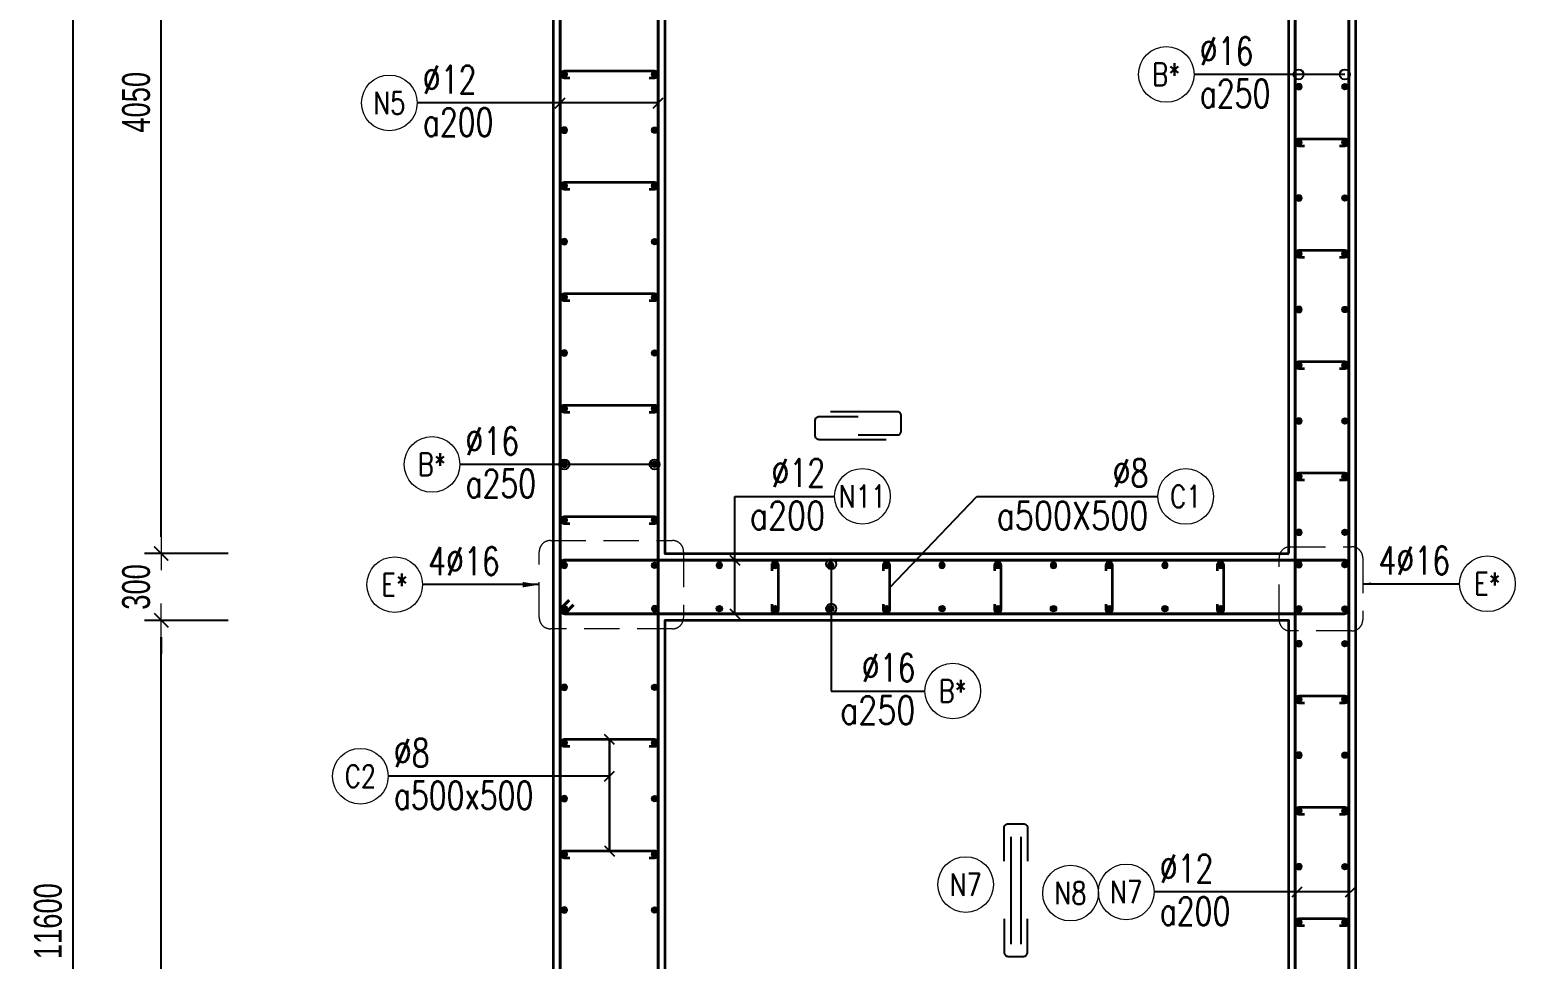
# Model space of a CAD drawing. Header units: millimetres. Extents: x 988833 to 1318015, y -9365 to 47591.
# Drawn here: x 1087331 to 1094000, y 39039 to 43210 of the extents above; entities that cross this region are included whole.
import ezdxf
from ezdxf.enums import TextEntityAlignment as Align

# ---------------------------------------------------------------- set-up
doc = ezdxf.new("R2010")
doc.units = ezdxf.units.MM
doc.header["$MEASUREMENT"] = 0
doc.linetypes.add('HIDDEN', pattern=[9.525, 6.35, -3.175])
doc.linetypes.add('HIDDEN2', pattern=[4.7625, 3.175, -1.5875])
doc.layers.get('0').update_dxf_attribs({"lineweight": 20})
doc.layers.get('Defpoints').update_dxf_attribs({"color": 151, "lineweight": 9})
for name, color, linetype in [('Hidden', 9, 'HIDDEN'), ('Leader', 6, 'Continuous'), ('Ligature', 1, 'Continuous')]:
    doc.layers.add(name, color=color, linetype=linetype)
for name, color, linetype, lineweight in [('KC-LEADER', 153, 'Continuous', 18), ('KC-THEP', 6, 'Continuous', 40), ('NDC_S_DIM', 1, 'Continuous', 15), ('NDC_S_HIDDEN', 8, 'HIDDEN2', 13), ('NDC_S_LEADER', 1, 'Continuous', 15), ('NDC_S_REBAR', 4, 'Continuous', 35), ('NDC_S_STIRRUP', 4, 'Continuous', 40), ('NDC_S_VN TEXT', 7, 'Continuous', 20), ('NDC_S_WALL', 6, 'Continuous', 35)]:
    doc.layers.add(name, color=color, linetype=linetype, lineweight=lineweight)
doc.styles.add('NDC_DIM', font='', dxfattribs={"width": 0.75})
doc.styles.add('NDC_EN TXT', font='romans.shx', dxfattribs={"width": 0.8})
doc.styles.get('NDC_DIM').set_extended_font_data('Dotum')
doc.dimstyles.new('NDC_dim_25', dxfattribs={"dimscale": 25, "dimtxt": 2.5, "dimasz": 1.5, "dimexe": 1.5, "dimexo": 2.5, "dimgap": 1, "dimtad": 1, "dimdec": 0, "dimzin": 0, "dimdsep": 46, "dimtxsty": 'NDC_DIM', "dimblk": 'DIMMARK', "dimcen": 0.09, "dimdle": 1.2, "dimclrd": 1, "dimclre": 1, "dimclrt": 3, "dimadec": 0, "dimazin": 0, "dimtfac": 1, "dimtdec": 0, "dimtix": 1, "dimtofl": 0, "dimtmove": 0, "dimatfit": 3, "dimfxl": 6, "dimfxlon": 1, "dimtolj": 1, "dimtzin": 0, "dimarcsym": 0})
doc.dimstyles.new('NDC_dim_30', dxfattribs={"dimscale": 30, "dimtxt": 2.5, "dimasz": 1.5, "dimexe": 1.5, "dimexo": 2.5, "dimgap": 1, "dimtad": 1, "dimdec": 0, "dimzin": 0, "dimdsep": 46, "dimtxsty": 'NDC_DIM', "dimblk": 'DIMMARK', "dimcen": 0.09, "dimdle": 1.2, "dimclrd": 1, "dimclre": 1, "dimclrt": 3, "dimadec": 0, "dimazin": 0, "dimtfac": 1, "dimtdec": 0, "dimtix": 1, "dimtofl": 0, "dimtmove": 0, "dimatfit": 3, "dimfxl": 6, "dimfxlon": 1, "dimtolj": 1, "dimtzin": 0, "dimarcsym": 0})
doc.dimstyles.new('NDC_dim_50', dxfattribs={"dimscale": 50, "dimtxt": 2.5, "dimasz": 1.5, "dimexe": 1.5, "dimexo": 2.5, "dimgap": 1, "dimtad": 1, "dimdec": 0, "dimzin": 0, "dimdsep": 46, "dimtxsty": 'NDC_DIM', "dimblk": 'DIMMARK', "dimcen": 0.09, "dimdle": 1.2, "dimclrd": 1, "dimclre": 1, "dimclrt": 3, "dimadec": 0, "dimazin": 0, "dimtfac": 1, "dimtdec": 0, "dimtix": 1, "dimtofl": 0, "dimtmove": 0, "dimatfit": 3, "dimfxl": 6, "dimfxlon": 1, "dimtolj": 1, "dimtzin": 0, "dimarcsym": 0})

# ---------------------------------------------------------------- blocks, each defined once
blk = doc.blocks.new('THEP')
at = {"layer": 'KC-LEADER', "color": 6}
blk.add_circle((0, 0), 14, dxfattribs=at)
at = {"layer": 'KC-THEP'}
for p, q in [((-14, 0), (14, 0)), ((9.9, 9.9), (-9.9, -9.9)), ((-9.9, 9.9), (9.9, -9.9)), ((0, 14), (0, -14))]:
    blk.add_line(p, q, dxfattribs=at)
blk = doc.blocks.new('DIMMARK')
at = {"layer": 'NDC_S_DIM', "color": 1}
blk.add_line((-1.5, 0), (1, 0), dxfattribs=at)
at = {"layer": 'NDC_S_DIM', "color": 2, "const_width": 0.1}
blk.add_lwpolyline([(-0.424, -0.424), (0.424, 0.424)], dxfattribs=at)
blk = doc.blocks.new('*U11')
blk.add_circle((-2.5, 0), 2.5)
at = {"layer": 'NDC_S_VN TEXT', "color": 3, "style": 'NDC_EN TXT', "width": 0.75}
for tag, p in [('DK1', (0.5, 0.85)), ('KC1', (0.5, -2.97))]:
    blk.add_attdef(tag, p, '', height=2.5, dxfattribs=at)
at = {"layer": 'NDC_S_VN TEXT', "color": 7, "style": 'NDC_EN TXT', "width": 0.8}
blk.add_attdef('SH2', text='', height=2, dxfattribs=at).set_placement((-2.5, 0), align=Align.MIDDLE)
blk = doc.blocks.new('*U12')
blk.add_circle((-2.5, 0), 2.5)
at = {"layer": 'NDC_S_VN TEXT', "color": 3, "style": 'NDC_EN TXT', "width": 0.75}
for tag, p in [('DK1', (0.5, 0.85)), ('KC1', (0.5, -2.97))]:
    blk.add_attdef(tag, p, '', height=2.5, dxfattribs=at)
at = {"layer": 'NDC_S_VN TEXT', "color": 7, "style": 'NDC_EN TXT', "width": 0.8}
blk.add_attdef('SH2', text='', height=2, dxfattribs=at).set_placement((-2.5, 0), align=Align.MIDDLE)
blk = doc.blocks.new('A$C7BC65A55')
at = {"layer": 'Ligature'}
for p, q in [((-15.2, 372, 0), (-15.2, 38.5, 0)), ((15.2, 372, 0), (15.2, 38.5, 0))]:
    blk.add_line(p, q, dxfattribs=at)
for points in [[(-36.2, 296.5), (-36.2, 400.9, -0.414214), (-24, 413.1), (24, 413.1, -0.414214), (36.2, 400.9), (36.2, 296.5)], [(-36.2, 116.5), (-36.2, 12.2, 0.414214), (-24, 0), (24, 0, 0.414214), (36.2, 12.2), (36.2, 116.5)]]:
    blk.add_lwpolyline(points, format="xyb", dxfattribs=at)
blk = doc.blocks.new('*U13')
blk.add_circle((-2.5, 0), 2.5)
at = {"layer": 'NDC_S_VN TEXT', "color": 3, "style": 'NDC_EN TXT', "width": 0.75}
blk.add_attdef('DK1', (0.5, 0.85), '', height=2.5, dxfattribs=at)
at = {"layer": 'NDC_S_VN TEXT', "color": 7, "style": 'NDC_EN TXT', "width": 0.8}
blk.add_attdef('SH2', text='', height=2, dxfattribs=at).set_placement((-2.5, 0), align=Align.MIDDLE)
blk = doc.blocks.new('*U9')
blk.add_circle((2.5, 0), 2.5)
at = {"layer": 'NDC_S_VN TEXT', "color": 3, "style": 'NDC_EN TXT', "width": 0.75}
blk.add_attdef('DK2', text='', height=2.5, dxfattribs=at).set_placement((-0.85, 0.85), align=Align.RIGHT)
at = {"layer": 'NDC_S_VN TEXT', "color": 7, "style": 'NDC_EN TXT', "width": 0.8}
blk.add_attdef('SH3', text='', height=2, dxfattribs=at).set_placement((2.5, 0), align=Align.MIDDLE)
blk = doc.blocks.new('*U463')
at = {"layer": 'KC-THEP', "xscale": -1, "rotation": 170.331435563619}
blk.add_blockref('THEP', (0, 0), dxfattribs=at)
blk = doc.blocks.new('*U462')
at = {"layer": 'NDC_S_HIDDEN', "color": 0, "linetype": 'ByBlock', "lineweight": -2, "transparency": 16777216}
for p in [(0, 0), (250, 0), (500, 0), (750, 0), (1000, 0), (1250, 0), (1500, 0), (1750, 0), (2000, 0), (2250, 0)]:
    blk.add_blockref('*U463', p, dxfattribs=at)
blk = doc.blocks.new('*U465')
at = {"layer": 'KC-THEP', "xscale": -1, "rotation": 170.331435563619}
blk.add_blockref('THEP', (0, 0), dxfattribs=at)
blk = doc.blocks.new('*U464')
at = {"layer": 'NDC_S_HIDDEN', "color": 0, "linetype": 'ByBlock', "lineweight": -2, "transparency": 16777216}
for p in [(0, 0), (250, 0), (500, 0), (750, 0), (1000, 0), (1250, 0), (1500, 0), (1750, 0), (2000, 0), (2250, 0)]:
    blk.add_blockref('*U465', p, dxfattribs=at)
blk = doc.blocks.new('*U467')
at = {"layer": 'NDC_S_REBAR'}
blk.add_lwpolyline([(-15, -75), (-15, -100, 1), (15, -100), (15, 100, 1), (-15, 100), (-15, 75)], format="xyb", dxfattribs=at)
blk = doc.blocks.new('*U466')
at = {"layer": 'NDC_S_HIDDEN', "color": 0, "linetype": 'ByBlock', "lineweight": -2, "transparency": 16777216}
for p in [(0, 0), (500, 0), (1000, 0), (1500, 0), (2000, 0)]:
    blk.add_blockref('*U467', p, dxfattribs=at)
blk = doc.blocks.new('*U10')
blk.add_circle((2.5, 0), 2.5)
at = {"layer": 'NDC_S_VN TEXT', "color": 3, "style": 'NDC_EN TXT'}
for tag, width, p in [('DK2', 0.75, (-0.85, 0.85)), ('KC2', 0.8, (-0.85, -2.97))]:
    blk.add_attdef(tag, text='', height=2.5, dxfattribs=dict(at, width=width)).set_placement(p, align=Align.RIGHT)
at = {"layer": 'NDC_S_VN TEXT', "color": 7, "style": 'NDC_EN TXT', "width": 0.8}
blk.add_attdef('SH3', text='', height=2, dxfattribs=at).set_placement((2.5, 0), align=Align.MIDDLE)
blk = doc.blocks.new('A$C72321851')
at = {"layer": 'Ligature'}
for points in [[(-60.9, -129.3), (-60.9, 170.9, -0.414214), (-43.3, 188.5), (25.8, 188.5, -0.414214), (43.4, 170.9), (43.4, -4.3)], [(-39.7, -4.3), (-39.7, -179.5, 0.414214), (-22.1, -197.1), (47, -197.1, 0.414214), (64.6, -179.5), (64.6, 120.7)]]:
    blk.add_lwpolyline(points, format="xyb", dxfattribs=at)
blk = doc.blocks.new('*D520')
at = {"layer": 'Defpoints', "color": 0, "ltscale": 200, "transparency": 16777216}
for p in [(1087525.4, 45009.5), (1089926.2, 45009.5), (1089926.3, 33409.7)]:
    blk.add_point(p, dxfattribs=at)
at = {"layer": 'NDC_S_DIM', "color": 1, "lineweight": -2, "ltscale": 200, "transparency": 16777216}
for p, q in [((1087825.4, 45009.5), (1087450.4, 45009.5)), ((1087525.4, 33484.7), (1087525.4, 44934.5)), ((1087825.4, 33409.7), (1087450.4, 33409.7))]:
    blk.add_line(p, q, dxfattribs=at)
at = {"layer": 'NDC_S_DIM', "color": 1, "lineweight": -2, "ltscale": 200, "transparency": 16777216, "xscale": 75, "yscale": 75, "zscale": 75}
for p, rotation in [((1087525.4, 45009.5), 90), ((1087525.4, 33409.7), 270)]:
    blk.add_blockref('DIMMARK', p, dxfattribs=dict(at, rotation=rotation))
at = {"layer": 'NDC_S_DIM', "color": 3, "ltscale": 200, "transparency": 16777216, "insert": (1087412.8, 39209.6), "char_height": 125, "attachment_point": 5, "rotation": 90, "style": 'NDC_DIM'}
blk.add_mtext('\\A1;11600', dxfattribs=at)
blk = doc.blocks.new('*D635')
at = {"layer": 'Defpoints', "color": 0, "ltscale": 200, "transparency": 16777216}
for p in [(1087921.5, 40559.5), (1090182.7, 40559.5), (1090182.7, 33509.5)]:
    blk.add_point(p, dxfattribs=at)
at = {"layer": 'NDC_S_DIM', "color": 1, "lineweight": -2, "ltscale": 200, "transparency": 16777216}
for p, q in [((1088221.5, 40559.5), (1087846.5, 40559.5)), ((1087921.5, 33584.5), (1087921.5, 40484.5)), ((1088221.5, 33509.5), (1087846.5, 33509.5))]:
    blk.add_line(p, q, dxfattribs=at)
at = {"layer": 'NDC_S_DIM', "color": 1, "lineweight": -2, "ltscale": 200, "transparency": 16777216, "xscale": 75, "yscale": 75, "zscale": 75}
for p, rotation in [((1087921.5, 40559.5), 90), ((1087921.5, 33509.5), 270)]:
    blk.add_blockref('DIMMARK', p, dxfattribs=dict(at, rotation=rotation))
at = {"layer": 'NDC_S_DIM', "color": 3, "ltscale": 200, "transparency": 16777216, "insert": (1087808.9, 37034.5), "char_height": 125, "attachment_point": 5, "rotation": 90, "style": 'NDC_DIM'}
blk.add_mtext('\\A1;7050', dxfattribs=at)
blk = doc.blocks.new('*D636')
at = {"layer": 'Defpoints', "color": 0, "ltscale": 200, "transparency": 16777216}
for p in [(1087921.5, 40859.5), (1090182.7, 40859.5), (1090182.7, 40559.5)]:
    blk.add_point(p, dxfattribs=at)
at = {"layer": 'NDC_S_DIM', "color": 1, "lineweight": -2, "ltscale": 200, "transparency": 16777216}
for p, q in [((1087921.5, 40934.5), (1087921.5, 41009.5)), ((1088221.5, 40859.5), (1087846.5, 40859.5)), ((1088221.5, 40559.5), (1087846.5, 40559.5)), ((1087921.5, 40484.5), (1087921.5, 40409.5))]:
    blk.add_line(p, q, dxfattribs=at)
at = {"layer": 'NDC_S_DIM', "color": 1, "lineweight": -2, "ltscale": 200, "transparency": 16777216, "xscale": 75, "yscale": 75, "zscale": 75}
for p, rotation in [((1087921.5, 40859.5), 270), ((1087921.5, 40559.5), 90)]:
    blk.add_blockref('DIMMARK', p, dxfattribs=dict(at, rotation=rotation))
at = {"layer": 'NDC_S_DIM', "color": 3, "ltscale": 200, "transparency": 16777216, "insert": (1087808.9, 40709.5), "char_height": 125, "attachment_point": 5, "rotation": 90, "style": 'NDC_DIM'}
blk.add_mtext('\\A1;300', dxfattribs=at)
blk = doc.blocks.new('*D637')
at = {"layer": 'Defpoints', "color": 0, "ltscale": 200, "transparency": 16777216}
for p in [(1087921.5, 44909.5), (1090182.7, 44909.5), (1090182.7, 40859.5)]:
    blk.add_point(p, dxfattribs=at)
at = {"layer": 'NDC_S_DIM', "color": 1, "lineweight": -2, "ltscale": 200, "transparency": 16777216}
for p, q in [((1088221.5, 44909.5), (1087846.5, 44909.5)), ((1087921.5, 40934.5), (1087921.5, 44834.5)), ((1088221.5, 40859.5), (1087846.5, 40859.5))]:
    blk.add_line(p, q, dxfattribs=at)
at = {"layer": 'NDC_S_DIM', "color": 1, "lineweight": -2, "ltscale": 200, "transparency": 16777216, "xscale": 75, "yscale": 75, "zscale": 75}
for p, rotation in [((1087921.5, 44909.5), 90), ((1087921.5, 40859.5), 270)]:
    blk.add_blockref('DIMMARK', p, dxfattribs=dict(at, rotation=rotation))
at = {"layer": 'NDC_S_DIM', "color": 3, "ltscale": 200, "transparency": 16777216, "insert": (1087808.9, 42884.5), "char_height": 125, "attachment_point": 5, "rotation": 90, "style": 'NDC_DIM'}
blk.add_mtext('\\A1;4050', dxfattribs=at)

msp = doc.modelspace()

# ---------------------------------------------------------------- linework, layer by layer
for centre in [(1091532.5, 39373.9), (1092003.4, 39335.8)]:
    msp.add_circle(centre, 125)
at = {"layer": 'NDC_S_HIDDEN', "ltscale": 50}
for points in [[(1089668.1, 40917.8), (1090216.2, 40917.8, -0.414214), (1090266.2, 40867.8), (1090266.2, 40571.7, -0.414214), (1090216.2, 40521.7), (1089668.1, 40521.7, -0.414214), (1089618.1, 40571.7), (1089618.1, 40867.8, -0.414214)], [(1092989.4, 40889.9), (1093265.3, 40889.9, -0.414214), (1093315.3, 40839.9), (1093315.3, 40562.3, -0.414214), (1093265.3, 40512.3), (1092989.4, 40512.3, -0.414214), (1092939.4, 40562.3), (1092939.4, 40839.9, -0.414214)]]:
    msp.add_lwpolyline(points, format="xyb", close=True, dxfattribs=at)
at = {"layer": 'NDC_S_REBAR'}
for points in [[(1090111.2, 42994.5), (1090136.2, 42994.5, 1), (1090136.2, 43024.5), (1089730.8, 43024.5, 1), (1089730.8, 42994.5), (1089755.8, 42994.5)], [(1093210.4, 42689.5), (1093235.4, 42689.5, 1), (1093235.4, 42719.5), (1093028.4, 42719.5, 1), (1093028.4, 42689.5), (1093053.4, 42689.5)], [(1090111.2, 42494.5), (1090136.2, 42494.5, 1), (1090136.2, 42524.5), (1089730.8, 42524.5, 1), (1089730.8, 42494.5), (1089755.8, 42494.5)], [(1093210.4, 42189.5), (1093235.4, 42189.5, 1), (1093235.4, 42219.5), (1093028.4, 42219.5, 1), (1093028.4, 42189.5), (1093053.4, 42189.5)], [(1090111.2, 41994.5), (1090136.2, 41994.5, 1), (1090136.2, 42024.5), (1089730.8, 42024.5, 1), (1089730.8, 41994.5), (1089755.8, 41994.5)], [(1093210.4, 41689.5), (1093235.4, 41689.5, 1), (1093235.4, 41719.5), (1093028.4, 41719.5, 1), (1093028.4, 41689.5), (1093053.4, 41689.5)], [(1090111.2, 41494.5), (1090136.2, 41494.5, 1), (1090136.2, 41524.5), (1089730.8, 41524.5, 1), (1089730.8, 41494.5), (1089755.8, 41494.5)], [(1093210.4, 41189.5), (1093235.4, 41189.5, 1), (1093235.4, 41219.5), (1093028.4, 41219.5, 1), (1093028.4, 41189.5), (1093053.4, 41189.5)], [(1090111.2, 40994.5), (1090136.2, 40994.5, 1), (1090136.2, 41024.5), (1089730.8, 41024.5, 1), (1089730.8, 40994.5), (1089755.8, 40994.5)], [(1093210.4, 40189.5), (1093235.4, 40189.5, 1), (1093235.4, 40219.5), (1093028.4, 40219.5, 1), (1093028.4, 40189.5), (1093053.4, 40189.5)], [(1090111.2, 39994.5), (1090136.2, 39994.5, 1), (1090136.2, 40024.5), (1089730.8, 40024.5, 1), (1089730.8, 39994.5), (1089755.8, 39994.5)], [(1093210.4, 39689.5), (1093235.4, 39689.5, 1), (1093235.4, 39719.5), (1093028.4, 39719.5, 1), (1093028.4, 39689.5), (1093053.4, 39689.5)], [(1090111.2, 39494.5), (1090136.2, 39494.5, 1), (1090136.2, 39524.5), (1089730.8, 39524.5, 1), (1089730.8, 39494.5), (1089755.8, 39494.5)], [(1093210.4, 39189.5), (1093235.4, 39189.5, 1), (1093235.4, 39219.5), (1093028.4, 39219.5, 1), (1093028.4, 39189.5), (1093053.4, 39189.5)]]:
    msp.add_lwpolyline(points, format="xyb", dxfattribs=at)
at = {"layer": 'NDC_S_STIRRUP'}
for points in [[(1089722.7, 35840.8), (1089712.7, 35810.8), (1089712.7, 45359.5, -0.414214), (1089732.7, 45379.5), (1090132.7, 45379.5, -0.414214), (1090152.7, 45359.5), (1090152.7, 42110.1), (1090152.7, 42110.1)], [(1093051.9, 34999.5), (1093011.9, 34959.5, 0.414214), (1093031.9, 34939.5), (1093231.9, 34939.5, 0.414214), (1093251.9, 34959.5), (1093251.9, 45359.5, 0.414214), (1093231.9, 45379.5), (1093031.9, 45379.5, 0.414214), (1093011.9, 45359.5), (1093011.9, 34959.5, 0.414214), (1093031.9, 34939.5), (1093071.9, 34979.5)], [(1090152.7, 42609.5), (1090152.7, 42609.5), (1090152.7, 33059.5, -0.414214), (1090132.7, 33039.5), (1089732.7, 33039.5, -0.414214), (1089712.7, 33059.5), (1089712.7, 36310.1), (1089722.7, 36280.1)], [(1089772.7, 40629.5), (1089732.7, 40589.5, -0.414214), (1089712.7, 40609.5), (1089712.7, 40809.5, -0.414214), (1089732.7, 40829.5), (1093231.9, 40829.5, -0.414214), (1093251.9, 40809.5), (1093251.9, 40609.5, -0.414358), (1093231.9, 40589.5), (1089732.7, 40589.5, -0.414214), (1089712.7, 40609.5), (1089752.7, 40649.5)], [(1089772.7, 40629.5), (1089732.7, 40589.5, -0.414214), (1089712.7, 40609.5), (1089712.7, 40809.5, -0.414214), (1089732.7, 40829.5), (1093231.9, 40829.5, -0.414214), (1093251.9, 40809.5), (1093251.9, 40609.5, -0.414358), (1093231.9, 40589.5), (1089732.7, 40589.5, -0.414214), (1089712.7, 40609.5), (1089752.7, 40649.5)]]:
    msp.add_lwpolyline(points, format="xyb", dxfattribs=at)
at = {"layer": 'NDC_S_WALL'}
msp.add_lwpolyline([(1092982.7, 40859.5), (1092982.7, 44909.5), (1091983.9, 44909.5), (1091983.9, 45409.5), (1093832.7, 45409.5), (1093832.7, 44909.5), (1093282.7, 44909.5), (1093282.7, 34909.5), (1092982.7, 34909.5), (1092982.7, 40559.5), (1090182.7, 40559.5), (1090182.7, 33509.5), (1093832.7, 33509.5), (1093832.7, 33009.5), (1089682.7, 33009.5), (1089682.7, 45409.5), (1091181.5, 45409.5), (1091181.5, 44909.5), (1090182.7, 44909.5), (1090182.7, 40859.5)], close=True, dxfattribs=at)

# ---------------------------------------------------------------- block references
at = {"layer": 'Hidden', "xscale": 1.44, "yscale": 1.44, "zscale": 1.44}
msp.add_blockref('A$C7BC65A55', (1091757.6, 39051.7, 0), dxfattribs=at)
at = {"layer": 'KC-THEP', "xscale": -1}
for p, rotation in [((1089730.8, 43009.5), 350.3314355636192), ((1093028.4, 42954.5), 350.3314355636191), ((1089730.8, 42759.5), 350.3314355636192), ((1093028.4, 42704.5), 350.3314355636191), ((1089730.8, 42509.5), 350.3314355636192), ((1093028.4, 42454.5), 350.3314355636191), ((1089730.8, 42259.5), 350.3314355636192), ((1093028.4, 42204.5), 350.3314355636191), ((1089730.8, 42009.5), 350.3314355636192), ((1093028.4, 41954.5), 350.3314355636191), ((1089730.8, 41759.5), 350.3314355636192), ((1093028.4, 41704.5), 350.3314355636191), ((1089730.8, 41509.5), 350.3314355636192), ((1093028.4, 41454.5), 350.3314355636191), ((1089730.8, 41259.5), 350.3314355636192), ((1093028.4, 41204.5), 350.3314355636191), ((1089730.8, 41009.5), 350.3314355636192), ((1093028.4, 40954.5), 350.3314355636191), ((1089730.8, 40806.7), 350.3314355636192), ((1093028.4, 40809), 350.3314355636191), ((1090136.2, 40612.2), 170.331435563619), ((1093028.4, 40610.4), 350.3314355636191), ((1093028.4, 40454.5), 350.3314355636191), ((1089730.8, 40259.5), 350.3314355636192), ((1093028.4, 40204.5), 350.3314355636191), ((1089730.8, 40009.5), 350.3314355636192), ((1093028.4, 39954.5), 350.3314355636191), ((1089730.8, 39759.5), 350.3314355636192), ((1093028.4, 39704.5), 350.3314355636191), ((1089730.8, 39509.5), 350.3314355636192), ((1093028.4, 39454.5), 350.3314355636191), ((1089730.8, 39259.5), 350.3314355636192), ((1093028.4, 39204.5), 350.3314355636191)]:
    msp.add_blockref('THEP', p, dxfattribs=dict(at, rotation=rotation))
at = {"layer": 'KC-THEP'}
for p, rotation in [((1090136.2, 43009.5), 9.668564436380926), ((1093235.4, 42954.5), 9.668564436380926), ((1090136.2, 42759.5), 9.668564436380926), ((1093235.4, 42704.5), 9.668564436380926), ((1090136.2, 42509.5), 9.668564436380926), ((1093235.4, 42454.5), 9.668564436380926), ((1090136.2, 42259.5), 9.668564436380926), ((1093235.4, 42204.5), 9.668564436380926), ((1090136.2, 42009.5), 9.668564436380926), ((1093235.4, 41954.5), 9.668564436380926), ((1090136.2, 41759.5), 9.668564436380926), ((1093235.4, 41704.5), 9.668564436380926), ((1090136.2, 41509.5), 9.668564436380926), ((1093235.4, 41454.5), 9.668564436380926), ((1090136.2, 41259.5), 9.668564436380926), ((1093235.4, 41204.5), 9.668564436380926), ((1090136.2, 41009.5), 9.668564436380926), ((1093235.4, 40954.5), 9.668564436380926), ((1090136.2, 40806.7), 9.668564436380926), ((1093235.4, 40809), 9.668564436380926), ((1089730.8, 40612.2), 189.6685644363807), ((1093235.4, 40610.4), 9.668564436380926), ((1093235.4, 40454.5), 9.668564436380926), ((1090136.2, 40259.5), 9.668564436380926), ((1093235.4, 40204.5), 9.668564436380926), ((1090136.2, 40009.5), 9.668564436380926), ((1093235.4, 39954.5), 9.668564436380926), ((1090136.2, 39759.5), 9.668564436380926), ((1093235.4, 39704.5), 9.668564436380926), ((1090136.2, 39509.5), 9.668564436380926), ((1093235.4, 39454.5), 9.668564436380926), ((1090136.2, 39259.5), 9.668564436380926), ((1093235.4, 39204.5), 9.668564436380926)]:
    msp.add_blockref('THEP', p, dxfattribs=dict(at, rotation=rotation))
at = {"layer": 'Leader', "rotation": 89.99999999999997}
msp.add_blockref('A$C72321851', (1091045.8, 41431.1), dxfattribs=at)
at = {"layer": 'NDC_S_HIDDEN'}
for name, p in [('*U462', (1090426.8, 40806.7)), ('*U466', (1090676.8, 40706.7))]:
    msp.add_blockref(name, p, dxfattribs=at)
at = {"layer": 'NDC_S_HIDDEN', "xscale": -1, "rotation": 180}
msp.add_blockref('*U464', (1090426.8, 40612.2), dxfattribs=at)
at = {"layer": 'NDC_S_VN TEXT', "xscale": 50, "yscale": 50, "zscale": 50}
for name, p, values in [('*U11', (1092558.3, 43009.6), {'SH2': 'B*', 'DK1': '%%C16', 'KC1': 'a250'}), ('*U11', (1089070.3, 42881.5), {'SH2': 'N5', 'DK1': '%%C12', 'KC1': 'a200'}), ('*U11', (1089261.8, 41259.5), {'SH2': 'B*', 'DK1': '%%C16', 'KC1': 'a250'}), ('*U10', (1090944.3, 41116.3), {'SH3': 'N11', 'DK2': '%%C12', 'KC2': 'a200'}), ('*U10', (1092395.3, 41115.7), {'SH3': 'C1', 'DK2': '%%c8', 'KC2': 'a500X500'}), ('*U13', (1089094.2, 40719.8), {'SH2': 'E*', 'DK1': '4%%C16'}), ('*U9', (1093749.9, 40723.6), {'SH3': 'E*', 'DK2': '4%%C16'}), ('*U10', (1091349.6, 40242.5), {'SH3': 'B*', 'DK2': '%%C16', 'KC2': 'a250'}), ('*U12', (1088940.2, 39860.1), {'SH2': 'C2', 'DK1': '%%c8', 'KC1': 'a500x500'}), ('*U11', (1092378.4, 39340.9), {'SH2': 'N7', 'DK1': '%%C12', 'KC1': 'a200'})]:
    msp.add_blockref(name, p, dxfattribs=at).add_auto_attribs(values)

# ---------------------------------------------------------------- texts
at = {"layer": 'NDC_S_VN TEXT', "color": 7, "style": 'NDC_EN TXT', "width": 0.8}
for tag, p in [('N7', (1091532.5, 39373.9)), ('N8', (1092003.4, 39335.8))]:
    msp.add_attdef(tag, text='3', height=100, dxfattribs=at).set_placement(p, align=Align.MIDDLE)

# ---------------------------------------------------------------- dimensions: what is measured, and where the dimension line sits
at = {"layer": 'NDC_S_DIM', "ltscale": 200}
for base, p1, p2, picture, middle in [((1087525.4, 45009.5), (1089926.3, 33409.7), (1089926.2, 45009.5), '*D520', (1087412.8, 39209.6)), ((1087921.5, 44909.5), (1090182.7, 40859.5), (1090182.7, 44909.5), '*D637', (1087808.9, 42884.5)), ((1087921.5, 40859.5), (1090182.7, 40559.5), (1090182.7, 40859.5), '*D636', (1087808.9, 40709.5)), ((1087921.5, 40559.5), (1090182.7, 33509.5), (1090182.7, 40559.5), '*D635', (1087808.9, 37034.5))]:
    dim = msp.add_linear_dim(base=base, p1=p1, p2=p2, angle=90, dimstyle='NDC_dim_50', override={"dimtmove": 1}, dxfattribs=at)
    dim.commit()
    dim.dimension.update_dxf_attribs({"geometry": picture, "text_midpoint": middle})

# ---------------------------------------------------------------- leaders
at = {"layer": 'NDC_S_LEADER'}
for points, dimstyle, override in [([(1093234.2, 43009.6), (1092558.3, 43009.6)], 'NDC_dim_30', {"dimtad": 0, "dimldrblk": 'Origin'}), ([(1093027.2, 43009.6), (1092558.3, 43009.6)], 'NDC_dim_30', {"dimtad": 0, "dimldrblk": 'Origin'}), ([(1090152.7, 42881.3), (1089070.3, 42881.3)], 'NDC_dim_30', {"dimtad": 0, "dimldrblk": 'Oblique'}), ([(1089712.7, 42881.3), (1089070.3, 42881.3)], 'NDC_dim_30', {"dimtad": 0, "dimldrblk": 'Oblique'}), ([(1090136.2, 41259.5), (1089261.8, 41259.5)], 'NDC_dim_30', {"dimtad": 0, "dimldrblk": 'Origin'}), ([(1089730.8, 41259.5), (1089261.8, 41259.5)], 'NDC_dim_30', {"dimtad": 0, "dimldrblk": 'Origin'}), ([(1090496.9, 40589.5), (1090496.9, 41116.1), (1090944.3, 41116.1)], 'NDC_dim_30', {"dimgap": 1, "dimtad": 0, "dimldrblk": 'Oblique'}), ([(1090496.9, 40829.5), (1090496.9, 41116.1), (1090944.3, 41116.1)], 'NDC_dim_30', {"dimtad": 0, "dimldrblk": 'Oblique'}), ([(1091191.8, 40706.7), (1091582.4, 41115.7), (1092395.3, 41115.7)], 'NDC_dim_30', {"dimtad": 0, "dimldrblk": 'Oblique'}), ([(1090929, 40812.2), (1090929, 40242.3), (1091349.6, 40242.3)], 'NDC_dim_30', {"dimgap": 1, "dimtad": 0, "dimldrblk": 'Origin'}), ([(1089618.1, 40719.8), (1089094.2, 40719.8)], 'NDC_dim_50', {"dimgap": 1, "dimtad": 0}), ([(1093315.3, 40723.6), (1093749.9, 40723.6)], 'NDC_dim_25', {"dimgap": 1, "dimtad": 0}), ([(1090929, 40612.2), (1090929, 40242.3), (1091349.6, 40242.3)], 'NDC_dim_30', {"dimgap": 1, "dimtad": 0, "dimldrblk": 'Origin'}), ([(1089933.5, 40024.5), (1089933.5, 39524.5)], 'NDC_dim_30', {"dimtad": 0, "dimldrblk": 'Oblique'}), ([(1089933.5, 39524.5), (1089933.5, 40024.5)], 'NDC_dim_30', {"dimtad": 0, "dimldrblk": 'Oblique'}), ([(1089933.5, 39860.1), (1088940.2, 39860.1)], 'NDC_dim_30', {"dimtad": 0, "dimldrblk": 'Oblique'}), ([(1093260.8, 39340.8), (1092378.4, 39340.8)], 'NDC_dim_30', {"dimtad": 0, "dimldrblk": 'Oblique'}), ([(1093020.8, 39340.8), (1092378.4, 39340.8)], 'NDC_dim_30', {"dimtad": 0, "dimldrblk": 'Oblique'})]:
    msp.add_leader(points, dimstyle=dimstyle, override=override, dxfattribs=at)

doc.saveas('drawing.dxf')
